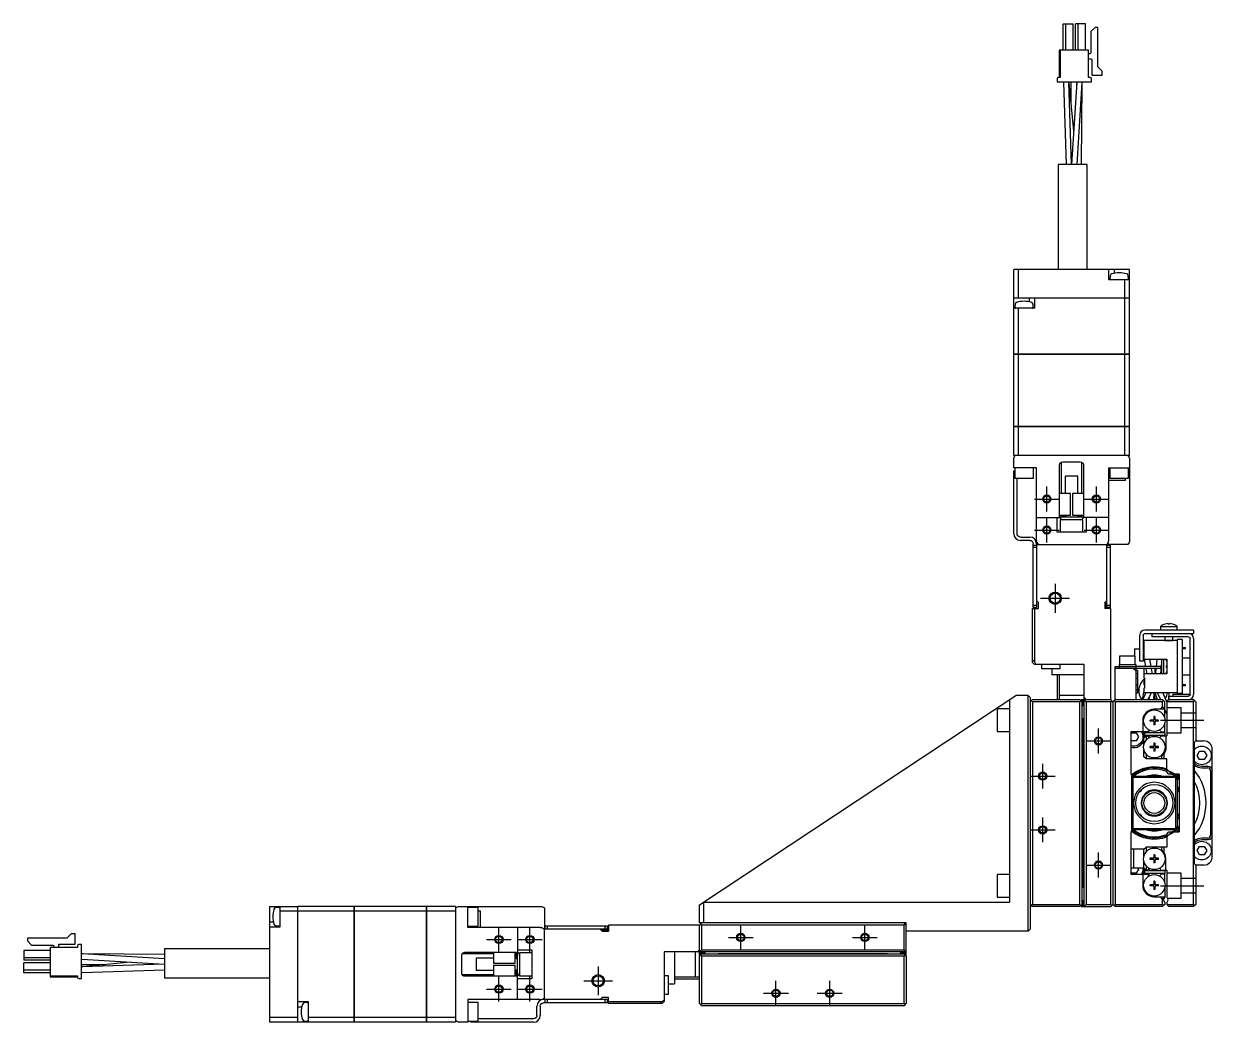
# Model space of a CAD drawing. Extents: x 0 to 1121, y -8 to 892.
# Drawn here: x 577 to 864.4, y 328.4 to 569.8 of the extents above; entities that cross this region are included whole.
import ezdxf

# ---------------------------------------------------------------- set-up
doc = ezdxf.new("R2010")
doc.units = 0
doc.header["$LTSCALE"] = 0.5
doc.linetypes.add('CENTER', pattern=[50.8, 31.75, -6.35, 6.35, -6.35])
doc.linetypes.add('DASHED', pattern=[19.05, 12.7, -6.35])
for name, color, linetype in [('MSM_CENTER', 1, 'CENTER'), ('MSM_CONTINUOUS', 7, 'CONTINUOUS'), ('MSM_DASHED', 4, 'DASHED'), ('MSM_NARROW', 5, 'CONTINUOUS')]:
    doc.layers.add(name, color=color, linetype=linetype)

msp = doc.modelspace()

# ---------------------------------------------------------------- linework, layer by layer
at = {"layer": 'MSM_CENTER'}
for p, q in [((824.43, 451.95), (824.43, 457.95)), ((836.43, 451.95), (836.43, 457.95)), ((821.43, 454.95), (827.43, 454.95)), ((833.43, 454.95), (839.43, 454.95)), ((824.43, 444.45), (824.43, 450.45)), ((836.43, 444.45), (836.43, 450.45)), ((821.43, 447.45), (827.43, 447.45)), ((833.43, 447.45), (839.43, 447.45)), ((826.43, 434.45), (826.43, 427.45)), ((822.93, 430.95), (829.93, 430.95)), ((851.93, 401.45), (862.43, 401.45)), ((836.93, 393.45), (836.93, 399.45)), ((833.93, 396.45), (839.93, 396.45)), ((823.43, 384.95), (823.43, 390.95)), ((820.43, 387.95), (826.43, 387.95)), ((823.43, 371.95), (823.43, 377.95)), ((820.43, 374.95), (826.43, 374.95)), ((836.93, 363.45), (836.93, 369.45)), ((833.93, 366.45), (839.93, 366.45)), ((851.93, 361.45), (862.43, 361.45)), ((691.93, 345.45), (691.93, 351.45)), ((699.43, 345.45), (699.43, 351.45)), ((750.43, 345.95), (750.43, 351.95)), ((780.43, 345.95), (780.43, 351.95)), ((688.93, 348.45), (694.93, 348.45)), ((696.43, 348.45), (702.43, 348.45)), ((747.43, 348.95), (753.43, 348.95)), ((777.43, 348.95), (783.43, 348.95)), ((691.93, 333.45), (691.93, 339.45)), ((699.43, 333.45), (699.43, 339.45)), ((715.93, 341.95), (715.93, 334.95)), ((688.93, 336.45), (694.93, 336.45)), ((696.43, 336.45), (702.43, 336.45)), ((712.43, 338.45), (719.43, 338.45)), ((758.93, 332.45), (758.93, 338.45)), ((771.93, 332.45), (771.93, 338.45)), ((755.93, 335.45), (761.93, 335.45)), ((768.93, 335.45), (774.93, 335.45))]:
    msp.add_line(p, q, dxfattribs=at)
at = {"layer": 'MSM_CONTINUOUS'}
for p, q in [((828.4, 563.5), (828.4, 569.85)), ((828.4, 569.85), (830.8, 569.85)), ((829, 563.5), (829, 569.85)), ((830.8, 563.5), (830.8, 569.85)), ((831.4, 563.5), (831.4, 569.85)), ((833.8, 569.85), (831.4, 569.85)), ((832, 563.5), (832, 569.85)), ((833.8, 563.5), (833.8, 569.85)), ((836.09, 568.96), (835.09, 567.96)), ((835.09, 567.96), (835.09, 562.83)), ((836.79, 568.96), (836.09, 568.96)), ((836.79, 559.42), (836.79, 568.96)), ((834.53, 563.5), (827.42, 563.5)), ((827.42, 563.5), (827.42, 556.87)), ((827.67, 563.5), (827.67, 556.87)), ((834.53, 556.87), (834.53, 563.5)), ((834.81, 562.55), (834.53, 562.55)), ((834.53, 561.4), (835.13, 561.4)), ((835.28, 561.25), (835.28, 557.4)), ((837.81, 558.4), (836.79, 559.42)), ((837.81, 557.4), (837.81, 558.4)), ((826.96, 556.57), (826.96, 555.85)), ((826.96, 555.85), (835.24, 555.85)), ((827.67, 556.87), (827.26, 556.87)), ((828.48, 555.85), (828.49, 555.73)), ((828.49, 555.73), (829.13, 535.85)), ((829.79, 555.77), (829.78, 555.85)), ((829.81, 555.57), (829.79, 555.85)), ((830.43, 535.85), (829.79, 555.77)), ((830.94, 544), (829.81, 555.57)), ((830.29, 555.18), (830.28, 555.85)), ((830.32, 550.33), (830.29, 555.18)), ((831.67, 555.72), (830.43, 535.86)), ((831.67, 555.85), (831.63, 555.07)), ((831.68, 555.85), (831.67, 555.72)), ((831.73, 535.85), (832.97, 555.64)), ((832.83, 535.85), (832.98, 555.52)), ((832.97, 555.64), (832.98, 555.85)), ((832.98, 555.52), (832.98, 555.85)), ((834.94, 556.87), (834.53, 556.87)), ((835.24, 555.85), (835.24, 556.57)), ((835.28, 557.4), (837.81, 557.4)), ((834.2, 535.85), (827.2, 535.85)), ((827.2, 535.85), (827.2, 510.45)), ((834.2, 510.45), (834.2, 535.85)), ((816.43, 503.56), (816.43, 510.45)), ((844.43, 510.45), (816.43, 510.45)), ((817.59, 503.56), (817.59, 510.45)), ((839.43, 507.95), (839.43, 510.45)), ((839.77, 508.92), (839.7, 508.16)), ((840.68, 510.45), (840.68, 509.51)), ((844.16, 508.16), (844.1, 508.92)), ((844.43, 503.56), (844.43, 510.45)), ((844.43, 507.95), (839.43, 507.95)), ((843.28, 503.56), (843.28, 507.95)), ((816.43, 503.56), (844.43, 503.56)), ((816.43, 489.95), (816.43, 503.55)), ((816.43, 503.55), (844.43, 503.55)), ((816.44, 503.55), (816.44, 503.56)), ((817.6, 503.55), (817.6, 503.56)), ((820.18, 503.55), (820.18, 502.62)), ((821.43, 503.55), (821.43, 501.05)), ((843.27, 503.55), (843.27, 503.56)), ((843.28, 489.95), (843.28, 503.55)), ((844.42, 503.55), (844.42, 503.56)), ((844.43, 489.95), (844.43, 503.55)), ((821.43, 501.05), (816.43, 501.05)), ((816.77, 502.03), (816.7, 501.27)), ((817.59, 489.95), (817.59, 501.05)), ((821.16, 501.27), (821.1, 502.03)), ((816.43, 489.95), (844.43, 489.95)), ((816.43, 472.45), (816.43, 489.94)), ((844.43, 489.94), (816.43, 489.94)), ((816.44, 489.95), (816.44, 489.94)), ((817.59, 472.45), (817.59, 489.94)), ((817.6, 489.95), (817.6, 489.94)), ((843.27, 489.95), (843.27, 489.94)), ((843.28, 472.45), (843.28, 489.94)), ((844.42, 489.95), (844.42, 489.94)), ((844.43, 472.45), (844.43, 489.94)), ((816.43, 472.45), (844.43, 472.45)), ((816.43, 465.45), (816.43, 472.44)), ((844.43, 472.44), (816.43, 472.44)), ((816.44, 472.45), (816.44, 472.44)), ((817.59, 465.45), (817.59, 472.44)), ((817.6, 472.45), (817.6, 472.44)), ((843.27, 472.45), (843.27, 472.44)), ((843.28, 465.45), (843.28, 472.44)), ((844.42, 472.45), (844.42, 472.44)), ((844.43, 465.45), (844.43, 472.44)), ((844.43, 465.45), (816.43, 465.45)), ((816.43, 462.45), (816.43, 464.45)), ((827.53, 450.75), (827.53, 463.15)), ((827.93, 463.84), (827.93, 456.25)), ((828.33, 463.95), (832.53, 463.95)), ((832.93, 456.25), (832.93, 463.84)), ((833.33, 463.15), (833.33, 450.75)), ((844.43, 464.45), (844.43, 444.95)), ((821.93, 462.45), (816.43, 462.45)), ((816.43, 461.75), (816.68, 461.75)), ((816.43, 446.55), (816.43, 461.75)), ((816.68, 461.25), (816.43, 461.25)), ((816.68, 462.45), (816.68, 459.95)), ((816.68, 459.95), (821.18, 459.95)), ((817.23, 446.55), (817.23, 459.95)), ((821.18, 459.95), (821.18, 462.45)), ((821.93, 444.95), (821.93, 462.45)), ((831.93, 460.45), (828.93, 460.45)), ((828.93, 456.25), (828.93, 460.45)), ((831.93, 456.25), (831.93, 460.45)), ((839.33, 462.45), (839.33, 444.95)), ((839.33, 462.45), (844.43, 462.45)), ((839.68, 462.45), (839.68, 459.95)), ((839.68, 459.95), (844.18, 459.95)), ((843.38, 459.95), (843.38, 459.45)), ((844.18, 459.95), (844.18, 462.45)), ((843.38, 459.45), (839.33, 459.45)), ((830.18, 456.25), (827.53, 456.25)), ((830.18, 451.05), (830.18, 456.25)), ((830.68, 456.25), (830.68, 451.05)), ((833.33, 456.25), (830.68, 456.25)), ((821.93, 450.45), (827.56, 450.45)), ((826.93, 446.95), (826.93, 450.45)), ((827.53, 451.05), (830.18, 451.05)), ((833.31, 450.55), (827.56, 450.55)), ((827.56, 450.45), (827.56, 450.54)), ((827.59, 450.45), (827.56, 450.54)), ((833.18, 449.95), (827.68, 449.95)), ((827.68, 449.95), (827.68, 446.95)), ((827.93, 451.05), (827.93, 450.75)), ((827.93, 450.75), (828.93, 450.75)), ((827.93, 450.75), (828.13, 450.55)), ((828.93, 450.75), (828.93, 451.05)), ((829.3, 450.55), (828.93, 450.75)), ((830.68, 451.05), (833.33, 451.05)), ((831.93, 450.75), (831.57, 450.55)), ((831.93, 450.75), (831.93, 451.05)), ((831.93, 450.75), (832.93, 450.75)), ((832.73, 450.55), (832.93, 450.75)), ((832.93, 450.75), (832.93, 451.05)), ((833.18, 446.95), (833.18, 449.95)), ((833.3, 450.54), (833.28, 450.47)), ((833.3, 450.45), (833.3, 450.54)), ((839.33, 450.45), (833.3, 450.45)), ((833.93, 450.45), (833.93, 446.95)), ((818.03, 445.75), (820.33, 445.75)), ((833.93, 446.95), (826.93, 446.95)), ((820.33, 444.95), (818.03, 444.95)), ((821.13, 428.75), (821.13, 444.15)), ((821.13, 443.75), (821.93, 443.75)), ((821.93, 443.25), (821.13, 443.25)), ((821.93, 444.15), (821.93, 428.75)), ((821.93, 443.95), (838.93, 443.95)), ((838.93, 428.75), (838.93, 443.95)), ((838.93, 443.75), (839.73, 443.75)), ((839.73, 443.25), (838.93, 443.25)), ((844.05, 443.95), (838.95, 443.95)), ((839.73, 443.75), (839.73, 428.75)), ((820.93, 415.45), (820.93, 428.45)), ((820.93, 428.45), (822.43, 428.45)), ((821.13, 429.25), (821.93, 429.25)), ((821.93, 428.75), (821.13, 428.75)), ((821.43, 428.45), (821.43, 415.56)), ((821.93, 430.45), (822.43, 429.95)), ((822.43, 428.45), (822.43, 429.95)), ((838.43, 429.95), (838.93, 430.45)), ((838.43, 429.95), (838.43, 428.45)), ((839.93, 428.45), (838.43, 428.45)), ((838.68, 428.45), (838.68, 430.2)), ((838.93, 429.25), (839.73, 429.25)), ((839.73, 428.75), (838.93, 428.75)), ((839.93, 406.45), (839.93, 428.45)), ((859.93, 423.25), (848.13, 423.25)), ((851.93, 424.15), (855.93, 424.15)), ((851.93, 424.15), (851.93, 423.25)), ((853.05, 424.72), (853.04, 424.72)), ((853.75, 424.72), (853.75, 424.84)), ((854.11, 424.72), (853.75, 424.72)), ((854.11, 424.84), (854.11, 424.72)), ((854.82, 424.72), (854.82, 424.72)), ((855.93, 423.25), (855.93, 424.15)), ((859.93, 423.25), (859.93, 422.45)), ((846.93, 415.75), (846.93, 422.05)), ((847.73, 421.95), (847.73, 415.75)), ((847.93, 420.7), (847.93, 416.2)), ((855.93, 420.7), (847.93, 420.7)), ((848.23, 422.45), (859.93, 422.45)), ((849.93, 421.65), (849.93, 422.45)), ((858.73, 421.65), (849.93, 421.65)), ((852.93, 421.65), (852.93, 420.75)), ((852.93, 420.75), (854.93, 420.75)), ((852.93, 420.75), (852.98, 420.7)), ((854.88, 420.7), (854.93, 420.75)), ((854.93, 420.75), (854.93, 421.65)), ((855.93, 420.95), (855.93, 407.95)), ((857.13, 420.95), (855.93, 420.95)), ((857.13, 420.95), (857.13, 407.95)), ((859.13, 407.65), (859.13, 421.25)), ((859.93, 421.25), (859.93, 407.65)), ((845.83, 416.95), (842.03, 416.95)), ((842.03, 416.95), (842.03, 414.95)), ((845.62, 418.7), (845.62, 416.95)), ((845.62, 418.7), (846.93, 418.7)), ((845.83, 414.95), (845.83, 416.95)), ((847.73, 418.7), (847.93, 418.7)), ((857.13, 419.07), (857.93, 419.07)), ((857.13, 418.82), (857.93, 418.82)), ((857.93, 418.82), (857.93, 419.07)), ((820.93, 416.06), (821.43, 415.56)), ((821.43, 414.95), (820.93, 415.45)), ((821.43, 415.56), (821.74, 414.95)), ((833.43, 414.95), (821.43, 414.95)), ((823.18, 414.95), (823.18, 413.95)), ((823.18, 413.95), (827.68, 413.95)), ((825.68, 413.95), (825.68, 412.45)), ((827.68, 413.95), (827.68, 414.95)), ((833.43, 356.45), (833.43, 414.95)), ((840.93, 406.45), (840.93, 414.45)), ((840.93, 414.45), (841.93, 414.45)), ((851.93, 413.95), (840.93, 413.95)), ((841.93, 414.95), (841.93, 413.95)), ((841.93, 414.95), (845.93, 414.95)), ((841.93, 414.45), (845.93, 414.45)), ((845.43, 413.95), (845.93, 413.45)), ((845.93, 414.95), (845.93, 406.45)), ((851.93, 414.45), (845.93, 414.45)), ((847.73, 415.75), (846.93, 415.75)), ((847.89, 413.95), (847.93, 412.6)), ((847.93, 416.2), (853.43, 416.2)), ((848.01, 416.2), (848.32, 414.45)), ((848.41, 413.95), (848.63, 412.7)), ((849.64, 414.45), (849.33, 416.2)), ((849.95, 412.7), (849.73, 413.95)), ((850.57, 413.95), (850.54, 412.7)), ((850.8, 413.95), (850.68, 412.7)), ((851, 416.2), (850.84, 414.45)), ((851.93, 414.45), (851.93, 413.95)), ((851.99, 412.7), (852.23, 415.34)), ((852.23, 412.7), (852.23, 416.2)), ((852.73, 412.7), (852.73, 416.2)), ((853.43, 416.2), (853.43, 412.7)), ((859.13, 416.45), (857.13, 416.45)), ((833.43, 412.45), (825.68, 412.45)), ((826.93, 412.45), (826.93, 406.45)), ((827.43, 412.45), (827.43, 406.45)), ((846.33, 413.5), (845.93, 413.5)), ((846.08, 412.7), (845.93, 412.7)), ((846.33, 411.59), (845.93, 411.59)), ((846.33, 413.5), (846.33, 408.04)), ((847.93, 412.7), (847.93, 411.7)), ((853.43, 412.7), (847.93, 412.7)), ((847.93, 411.7), (848.03, 411.7)), ((847.96, 411.7), (847.97, 411.32)), ((848.03, 411.7), (848.03, 409.2)), ((857.13, 412.45), (859.13, 412.45)), ((846.33, 409.94), (845.93, 409.94)), ((846.08, 408.84), (845.93, 408.84)), ((847.93, 408.61), (847.46, 406.45)), ((848.41, 408.2), (847.66, 406.45)), ((848.03, 410.9), (847.93, 410.9)), ((847.93, 410.9), (847.93, 410)), ((848.03, 410.52), (847.93, 410.52)), ((848.03, 410.37), (847.93, 410.37)), ((848.03, 410), (847.93, 410)), ((847.93, 409.2), (847.93, 408.2)), ((847.93, 409.2), (848.03, 409.2)), ((847.93, 408.2), (855.93, 408.2)), ((848.97, 406.45), (849.71, 408.2)), ((850.34, 406.45), (850.37, 408.2)), ((850.58, 408.2), (851.14, 406.45)), ((851.15, 408.2), (851.9, 406.45)), ((853.43, 405.9), (852.46, 408.2)), ((853.9, 408.2), (853.9, 406.42)), ((857.13, 410.07), (857.93, 410.07)), ((857.13, 409.82), (857.93, 409.82)), ((857.93, 409.82), (857.93, 410.07)), ((740.43, 356.81), (816.93, 407.45)), ((815.43, 406.45), (815.43, 357.45)), ((819.93, 407.45), (816.93, 407.45)), ((819.93, 350.45), (819.93, 407.45)), ((820.43, 406.95), (819.93, 407.45)), ((820.43, 406.95), (820.43, 350.95)), ((820.93, 406.45), (820.43, 405.95)), ((820.68, 406.2), (820.93, 405.95)), ((820.93, 406.45), (832.43, 406.45)), ((820.93, 405.95), (820.93, 356.95)), ((832.43, 405.95), (820.93, 405.95)), ((833.43, 407.45), (827.43, 407.45)), ((832.93, 405.95), (832.43, 406.45)), ((832.43, 405.95), (832.68, 406.2)), ((832.43, 356.95), (832.43, 405.95)), ((832.53, 406.35), (832.73, 406.35)), ((832.63, 406.35), (832.73, 406.45)), ((832.73, 406.45), (839.93, 406.45)), ((832.93, 405.95), (832.93, 356.95)), ((833.03, 405.35), (833.03, 406.05)), ((833.23, 406.45), (833.23, 405.05)), ((833.93, 406.45), (833.43, 406.95)), ((833.93, 405.95), (833.43, 406.45)), ((833.93, 405.95), (833.93, 356.95)), ((839.93, 405.95), (833.93, 405.95)), ((840.43, 405.95), (839.93, 406.45)), ((840.18, 406.2), (839.93, 405.95)), ((839.93, 356.95), (839.93, 405.95)), ((840.43, 405.95), (840.93, 406.45)), ((840.43, 405.95), (840.43, 356.95)), ((840.68, 406.2), (840.93, 405.95)), ((840.93, 406.45), (852.43, 406.45)), ((840.93, 405.95), (840.93, 356.95)), ((852.43, 405.95), (840.93, 405.95)), ((846.33, 408.04), (845.93, 408.04)), ((849.15, 406.87), (849.14, 406.45)), ((850.51, 406.45), (850.38, 407.38)), ((850.49, 407.18), (850.63, 406.45)), ((852.93, 405.95), (852.43, 406.45)), ((852.43, 405.95), (852.68, 406.2)), ((852.43, 404.75), (852.43, 405.95)), ((852.93, 402.06), (852.93, 405.95)), ((853.43, 405.95), (853.93, 406.45)), ((853.43, 405.95), (853.43, 397.65)), ((859.93, 405.95), (853.43, 405.95)), ((853.93, 406.45), (853.93, 407.25)), ((853.93, 407.25), (858.73, 407.25)), ((853.93, 406.45), (859.93, 406.45)), ((854.93, 407.75), (858.93, 407.75)), ((854.93, 407.75), (854.93, 407.25)), ((857.13, 407.95), (855.93, 407.95)), ((858.93, 407.3), (858.93, 407.75)), ((859.93, 406.45), (860.18, 406.2)), ((859.93, 405.95), (860.18, 406.2)), ((859.93, 356.95), (859.93, 405.95)), ((860.18, 406.2), (860.43, 405.95)), ((860.43, 405.95), (860.43, 396.45)), ((812.43, 404.2), (812.43, 398.7)), ((815.43, 404.2), (812.43, 404.2)), ((832.93, 405.05), (833.23, 405.05)), ((852.93, 404.15), (850.43, 404.15)), ((852.43, 404.75), (851.83, 404.15)), ((852.86, 404.15), (852.43, 404.75)), ((852.93, 404.01), (853.43, 402.83)), ((833.05, 401.95), (832.93, 401.95)), ((833.05, 401.95), (833.05, 360.95)), ((847.63, 401.35), (847.63, 398.65)), ((850.23, 401.49), (849.43, 401.49)), ((849.43, 401.2), (849.43, 401.49)), ((850.23, 401.2), (849.43, 401.2)), ((849.96, 401.49), (849.96, 401.2)), ((850.58, 402.35), (850.29, 402.35)), ((850.29, 402.35), (850.29, 401.55)), ((850.58, 401.82), (850.29, 401.82)), ((850.29, 401.14), (850.29, 400.35)), ((850.29, 400.88), (850.58, 400.88)), ((850.58, 400.35), (850.29, 400.35)), ((850.58, 402.35), (850.58, 401.55)), ((850.58, 401.14), (850.58, 400.35)), ((851.43, 401.49), (850.64, 401.49)), ((851.43, 401.2), (850.64, 401.2)), ((850.9, 401.49), (850.9, 401.2)), ((851.43, 401.2), (851.43, 401.49)), ((852.93, 398.65), (852.93, 400.63)), ((853.03, 401.45), (853.43, 401.45)), ((812.43, 398.7), (815.43, 398.7)), ((848.89, 398.65), (844.73, 398.65)), ((844.73, 398.65), (844.73, 388.45)), ((844.73, 398.24), (844.85, 398.45)), ((844.85, 396.45), (844.73, 396.66)), ((844.85, 398.45), (846.01, 398.45)), ((846.01, 398.45), (846.59, 397.45)), ((846.59, 397.45), (846.01, 396.45)), ((847.93, 397.15), (848.43, 397.65)), ((847.93, 395.66), (847.93, 397.15)), ((848.05, 398.45), (848.05, 397.85)), ((853.05, 398.45), (848.05, 398.45)), ((848.05, 397.85), (853.05, 397.85)), ((848.43, 397.65), (848.43, 396.61)), ((848.43, 397.65), (848.89, 397.65)), ((848.89, 398.65), (849.06, 398.94)), ((848.89, 397.65), (849.06, 397.35)), ((851.81, 398.94), (851.98, 398.65)), ((851.81, 397.35), (851.98, 397.65)), ((851.98, 398.65), (852.93, 398.65)), ((851.98, 397.65), (853.43, 397.65)), ((853.05, 397.85), (853.05, 398.45)), ((853.23, 397.65), (853.23, 394.95)), ((860.43, 397.15), (860.56, 396.45)), ((846.01, 396.45), (844.85, 396.45)), ((847.93, 392.65), (847.93, 394.23)), ((850.23, 395.09), (849.43, 395.09)), ((849.43, 394.8), (849.43, 395.09)), ((850.23, 394.8), (849.43, 394.8)), ((849.96, 395.09), (849.96, 394.8)), ((850.58, 395.95), (850.29, 395.95)), ((850.29, 395.95), (850.29, 395.15)), ((850.58, 395.42), (850.29, 395.42)), ((850.29, 394.74), (850.29, 393.95)), ((850.29, 394.48), (850.58, 394.48)), ((850.58, 393.95), (850.29, 393.95)), ((850.58, 395.95), (850.58, 395.15)), ((850.58, 394.74), (850.58, 393.95)), ((851.43, 395.09), (850.64, 395.09)), ((851.43, 394.8), (850.64, 394.8)), ((850.9, 395.09), (850.9, 394.8)), ((851.43, 394.8), (851.43, 395.09)), ((860.43, 396.45), (860.08, 396.1)), ((860.08, 396.1), (860.08, 366.8)), ((860.43, 396.45), (862.43, 396.45)), ((860.78, 392.95), (861.35, 393.95)), ((861.35, 393.95), (862.51, 393.95)), ((862.51, 393.95), (863.09, 392.95)), ((864.43, 368.45), (864.43, 394.45)), ((848.43, 392.15), (847.93, 392.65)), ((848.43, 393.29), (848.43, 392.15)), ((853.43, 392.15), (848.43, 392.15)), ((852.23, 392.15), (852.23, 392.8)), ((852.73, 393.35), (852.73, 392.15)), ((853.43, 388.95), (853.43, 392.15)), ((861.35, 391.95), (860.78, 392.95)), ((862.51, 391.95), (861.35, 391.95)), ((863.09, 392.95), (862.51, 391.95)), ((844.73, 388.45), (844.93, 388.45)), ((844.93, 388.45), (844.93, 374.45)), ((853.43, 389.65), (854.64, 388.45)), ((853.93, 388.45), (853.43, 388.95)), ((856.43, 388.45), (853.93, 388.45)), ((856.43, 388.45), (856.43, 374.45)), ((861.93, 390.35), (863.43, 390.35)), ((861.93, 389.97), (863.3, 389.97)), ((864.05, 389.22), (864.05, 373.67)), ((844.93, 387.15), (845.23, 387.45)), ((845.43, 387.65), (845.23, 387.45)), ((845.23, 387.45), (845.23, 375.45)), ((845.43, 387.65), (845.73, 387.95)), ((855.43, 387.65), (845.43, 387.65)), ((845.73, 387.95), (855.13, 387.95)), ((855.13, 387.95), (855.43, 387.65)), ((855.63, 387.45), (855.43, 387.65)), ((855.63, 375.45), (855.63, 387.45)), ((855.63, 387.45), (855.93, 387.15)), ((855.93, 387.15), (855.93, 375.75)), ((846.87, 384.2), (846.87, 384.2)), ((846.87, 384.2), (847.01, 384.2)), ((847.01, 384.2), (847.23, 384.42)), ((847.01, 384.2), (847.01, 384.37)), ((847.23, 384.61), (847.23, 384.42)), ((847.47, 382.51), (847.47, 382.51)), ((849.06, 384.25), (848.99, 384.25)), ((849.06, 384.25), (849.12, 384.31)), ((851.74, 384.31), (851.81, 384.25)), ((851.87, 384.25), (851.81, 384.25)), ((847.01, 378.7), (846.87, 378.7)), ((847.01, 378.53), (847.01, 378.7)), ((847.23, 378.47), (847.01, 378.7)), ((847.23, 378.47), (847.23, 378.28)), ((844.93, 374.45), (844.73, 374.45)), ((844.73, 374.45), (844.73, 364.25)), ((845.23, 375.45), (844.93, 375.75)), ((845.23, 375.45), (845.43, 375.25)), ((845.43, 375.25), (855.43, 375.25)), ((845.73, 374.95), (845.43, 375.25)), ((855.13, 374.95), (845.73, 374.95)), ((854.64, 374.45), (853.43, 373.24)), ((853.43, 373.95), (853.93, 374.45)), ((853.43, 373.95), (853.43, 370.75)), ((853.93, 374.45), (856.43, 374.45)), ((855.43, 375.25), (855.13, 374.95)), ((855.43, 375.25), (855.63, 375.45)), ((855.93, 375.75), (855.63, 375.45)), ((847.93, 370.25), (848.43, 370.75)), ((848.43, 370.75), (848.43, 369.61)), ((853.43, 370.75), (848.43, 370.75)), ((852.23, 370.09), (852.23, 370.75)), ((852.73, 370.75), (852.73, 369.54)), ((860.78, 369.95), (861.35, 370.95)), ((861.35, 370.95), (862.51, 370.95)), ((863.3, 372.93), (861.93, 372.93)), ((863.43, 372.55), (861.93, 372.55)), ((862.51, 370.95), (863.09, 369.95)), ((847.93, 370.25), (844.73, 370.25)), ((845.43, 370.25), (845.43, 365.75)), ((847.93, 368.66), (847.93, 370.25)), ((850.23, 368.09), (849.43, 368.09)), ((849.43, 367.8), (849.43, 368.09)), ((849.96, 368.09), (849.96, 367.8)), ((850.58, 368.95), (850.29, 368.95)), ((850.29, 368.95), (850.29, 368.15)), ((850.58, 368.42), (850.29, 368.42)), ((850.58, 368.95), (850.58, 368.15)), ((851.43, 368.09), (850.64, 368.09)), ((850.9, 368.09), (850.9, 367.8)), ((851.43, 367.8), (851.43, 368.09)), ((853.23, 365.25), (853.23, 367.95)), ((861.35, 368.95), (860.78, 369.95)), ((862.51, 368.95), (861.35, 368.95)), ((863.09, 369.95), (862.51, 368.95)), ((844.73, 365.75), (847.93, 365.75)), ((846.59, 365.45), (846.01, 364.45)), ((846.41, 365.75), (846.59, 365.45)), ((847.93, 365.75), (847.93, 367.23)), ((848.43, 365.25), (847.93, 365.75)), ((848.05, 365.05), (848.05, 364.45)), ((853.05, 365.05), (848.05, 365.05)), ((848.43, 366.29), (848.43, 365.25)), ((848.43, 365.25), (848.89, 365.25)), ((849.06, 365.54), (848.89, 365.25)), ((850.23, 367.8), (849.43, 367.8)), ((850.29, 367.74), (850.29, 366.95)), ((850.29, 367.48), (850.58, 367.48)), ((850.58, 366.95), (850.29, 366.95)), ((850.58, 367.74), (850.58, 366.95)), ((851.43, 367.8), (850.64, 367.8)), ((851.98, 365.25), (851.81, 365.54)), ((851.98, 365.25), (853.43, 365.25)), ((853.05, 364.45), (853.05, 365.05)), ((853.43, 365.25), (853.43, 358.71)), ((860.08, 366.8), (860.43, 366.45)), ((860.43, 366.45), (860.43, 356.95)), ((862.43, 366.45), (860.43, 366.45)), ((812.43, 364.2), (812.43, 358.7)), ((815.43, 364.2), (812.43, 364.2)), ((844.85, 364.45), (844.73, 364.66)), ((844.73, 364.25), (848.89, 364.25)), ((846.01, 364.45), (844.85, 364.45)), ((847.63, 364.25), (847.63, 361.55)), ((848.05, 364.45), (853.05, 364.45)), ((849.06, 363.95), (848.89, 364.25)), ((850.58, 362.55), (850.29, 362.55)), ((850.29, 362.55), (850.29, 361.75)), ((850.58, 362.55), (850.58, 361.75)), ((851.98, 364.25), (851.81, 363.95)), ((852.93, 364.25), (851.98, 364.25)), ((852.93, 362.26), (852.93, 364.25)), ((833.05, 360.95), (832.93, 360.95)), ((850.23, 361.69), (849.43, 361.69)), ((849.43, 361.4), (849.43, 361.69)), ((850.23, 361.4), (849.43, 361.4)), ((849.96, 361.69), (849.96, 361.4)), ((850.58, 362.02), (850.29, 362.02)), ((850.29, 361.34), (850.29, 360.55)), ((850.29, 361.08), (850.58, 361.08)), ((850.58, 360.55), (850.29, 360.55)), ((850.58, 361.34), (850.58, 360.55)), ((851.43, 361.69), (850.64, 361.69)), ((851.43, 361.4), (850.64, 361.4)), ((850.9, 361.69), (850.9, 361.4)), ((851.43, 361.4), (851.43, 361.69)), ((852.93, 360.83), (852.93, 358.71)), ((853.03, 361.45), (853.43, 361.45)), ((636.43, 356.45), (636.43, 328.45)), ((636.43, 356.45), (643.32, 356.45)), ((638.93, 356.45), (638.93, 351.45)), ((643.32, 328.45), (643.32, 356.45)), ((643.33, 356.44), (643.32, 356.44)), ((656.93, 356.45), (643.33, 356.45)), ((643.33, 328.45), (643.33, 356.45)), ((656.93, 328.45), (656.93, 356.45)), ((656.93, 356.44), (656.94, 356.44)), ((674.43, 356.45), (656.94, 356.45)), ((656.94, 356.45), (656.94, 328.45)), ((674.43, 328.45), (674.43, 356.45)), ((674.43, 356.44), (674.44, 356.44)), ((681.43, 356.45), (674.44, 356.45)), ((674.44, 356.45), (674.44, 328.45)), ((681.43, 356.45), (681.43, 328.45)), ((682.43, 356.45), (701.93, 356.45)), ((684.43, 351.35), (684.43, 356.45)), ((740.43, 352.45), (740.43, 356.81)), ((741.39, 357.45), (815.43, 357.45)), ((741.43, 357.45), (741.43, 352.45)), ((812.43, 358.7), (815.43, 358.7)), ((820.43, 356.95), (820.93, 356.45)), ((820.93, 356.95), (820.68, 356.7)), ((820.93, 356.95), (832.43, 356.95)), ((832.43, 356.45), (820.93, 356.45)), ((832.68, 356.7), (832.43, 356.95)), ((832.43, 356.45), (832.93, 356.95)), ((832.73, 356.55), (832.53, 356.55)), ((832.73, 356.45), (832.63, 356.55)), ((832.73, 356.45), (839.93, 356.45)), ((832.93, 357.85), (833.23, 357.85)), ((833.03, 356.85), (833.03, 357.55)), ((833.23, 356.45), (833.23, 357.85)), ((833.43, 356.45), (833.93, 356.95)), ((833.93, 356.95), (839.93, 356.95)), ((839.93, 356.95), (840.18, 356.7)), ((839.93, 356.45), (840.43, 356.95)), ((840.93, 356.45), (840.43, 356.95)), ((840.93, 356.95), (840.68, 356.7)), ((840.93, 356.95), (852.43, 356.95)), ((852.43, 356.45), (840.93, 356.45)), ((850.43, 358.75), (852.93, 358.75)), ((851.83, 358.75), (852.43, 358.15)), ((852.43, 358.15), (852.86, 358.75)), ((852.43, 356.95), (852.43, 358.15)), ((852.68, 356.7), (852.43, 356.95)), ((852.43, 356.45), (852.68, 356.7)), ((852.93, 356.95), (852.68, 356.7)), ((852.93, 357.39), (852.93, 356.95)), ((853.43, 357.39), (853.43, 356.95)), ((853.43, 356.95), (859.93, 356.95)), ((853.93, 356.45), (853.43, 356.95)), ((859.93, 356.45), (853.93, 356.45)), ((860.18, 356.7), (859.93, 356.95)), ((860.43, 356.95), (859.93, 356.45)), ((638.72, 356.18), (637.96, 356.11)), ((643.32, 355.29), (638.93, 355.29)), ((643.33, 355.29), (643.32, 355.29)), ((656.93, 355.29), (643.33, 355.29)), ((656.93, 355.29), (656.94, 355.29)), ((674.43, 355.29), (656.94, 355.29)), ((674.43, 355.29), (674.44, 355.29)), ((681.43, 355.29), (674.44, 355.29)), ((686.93, 356.2), (684.43, 356.2)), ((686.93, 351.7), (686.93, 356.2)), ((686.93, 355.39), (687.43, 355.39)), ((687.43, 355.39), (687.43, 351.35)), ((702.93, 356.07), (702.93, 350.97)), ((636.43, 352.7), (637.37, 352.7)), ((638.93, 351.45), (636.43, 351.45)), ((637.96, 351.78), (638.72, 351.72)), ((684.43, 351.7), (686.93, 351.7)), ((701.93, 351.35), (684.43, 351.35)), ((696.43, 351.35), (696.43, 345.32)), ((702.93, 333.95), (702.93, 350.95)), ((718.13, 350.95), (702.93, 350.95)), ((703.13, 350.95), (703.13, 351.75)), ((703.13, 351.75), (718.13, 351.75)), ((703.63, 351.75), (703.63, 350.95)), ((716.93, 350.45), (716.43, 350.95)), ((718.43, 350.7), (716.68, 350.7)), ((717.63, 350.95), (717.63, 351.75)), ((718.13, 351.75), (718.13, 350.95)), ((718.43, 351.95), (718.43, 350.45)), ((740.43, 351.95), (718.43, 351.95)), ((740.93, 352.45), (740.43, 351.95)), ((790.43, 352.45), (740.43, 352.45)), ((740.43, 344.75), (740.43, 351.95)), ((740.68, 352.2), (740.93, 351.95)), ((789.93, 351.95), (740.93, 351.95)), ((740.93, 351.95), (740.93, 345.95)), ((790.43, 351.95), (789.93, 352.45)), ((789.93, 351.95), (790.18, 352.2)), ((789.93, 345.95), (789.93, 351.95)), ((790.43, 344.75), (790.43, 352.45)), ((819.93, 350.45), (820.43, 350.95)), ((577.92, 348.81), (577.92, 348.11)), ((587.46, 348.81), (577.92, 348.81)), ((577.92, 348.11), (578.92, 347.11)), ((588.48, 349.83), (587.46, 348.81)), ((589.48, 349.83), (588.48, 349.83)), ((589.48, 347.3), (589.48, 349.83)), ((716.93, 350.45), (718.43, 350.45)), ((819.93, 350.45), (790.43, 350.45)), ((583.38, 345.82), (577.03, 345.82)), ((577.03, 345.82), (577.03, 343.42)), ((578.92, 347.11), (584.05, 347.11)), ((590.01, 346.55), (583.38, 346.55)), ((583.38, 346.55), (583.38, 339.44)), ((584.33, 346.83), (584.33, 346.55)), ((585.48, 346.55), (585.48, 347.15)), ((585.63, 347.3), (589.48, 347.3)), ((590.01, 346.96), (590.01, 346.55)), ((591.03, 347.26), (590.31, 347.26)), ((591.03, 338.98), (591.03, 347.26)), ((591.36, 345), (591.03, 345)), ((591.24, 344.99), (591.03, 345)), ((611.03, 343.75), (591.24, 344.99)), ((611.03, 344.84), (591.36, 345)), ((611.03, 346.21), (611.03, 339.21)), ((636.43, 346.21), (611.03, 346.21)), ((690.63, 344.95), (683.04, 344.95)), ((683.73, 345.35), (696.13, 345.35)), ((690.63, 345.35), (690.63, 342.7)), ((695.83, 342.7), (695.83, 345.35)), ((696.13, 344.95), (695.83, 344.95)), ((696.13, 343.95), (696.13, 344.95)), ((696.33, 344.75), (696.13, 344.95)), ((696.33, 345.32), (696.33, 339.57)), ((696.34, 345.32), (696.43, 345.29)), ((696.43, 345.32), (696.34, 345.32)), ((696.43, 345.95), (699.93, 345.95)), ((696.93, 345.2), (696.93, 339.7)), ((699.93, 345.2), (696.93, 345.2)), ((699.93, 345.95), (699.93, 338.95)), ((790.43, 345.45), (731.93, 345.45)), ((731.93, 345.45), (731.93, 333.45)), ((734.43, 345.45), (734.43, 337.7)), ((739.43, 345.45), (739.43, 339.45)), ((740.43, 345.95), (739.93, 345.45)), ((740.93, 345.95), (740.43, 345.45)), ((740.43, 345.25), (741.83, 345.25)), ((740.93, 344.95), (740.68, 344.7)), ((741.53, 345.05), (740.83, 345.05)), ((740.93, 345.95), (789.93, 345.95)), ((740.93, 344.95), (789.93, 344.95)), ((741.83, 344.95), (741.83, 345.25)), ((744.93, 345.06), (744.93, 344.95)), ((744.93, 345.06), (785.93, 345.06)), ((785.93, 345.06), (785.93, 344.95)), ((790.43, 345.25), (789.03, 345.25)), ((789.03, 344.95), (789.03, 345.25)), ((790.03, 345.05), (789.33, 345.05)), ((790.43, 345.45), (789.93, 345.95)), ((790.43, 344.45), (789.93, 344.95)), ((583.38, 344.02), (577.03, 344.02)), ((583.38, 343.42), (577.03, 343.42)), ((577.03, 340.42), (577.03, 342.82)), ((583.38, 342.82), (577.03, 342.82)), ((591.03, 343.7), (591.15, 343.69)), ((591.03, 343.69), (591.81, 343.65)), ((591.7, 342.3), (591.03, 342.3)), ((611.03, 342.45), (591.11, 341.8)), ((591.15, 343.69), (611.01, 342.45)), ((602.88, 342.96), (591.31, 341.83)), ((596.55, 342.34), (591.7, 342.3)), ((682.93, 340.35), (682.93, 344.55)), ((686.43, 343.95), (686.43, 340.95)), ((690.63, 343.95), (686.43, 343.95)), ((690.63, 342.7), (695.83, 342.7)), ((690.63, 342.2), (690.63, 339.55)), ((695.83, 342.2), (690.63, 342.2)), ((696.13, 343.95), (695.83, 343.95)), ((695.83, 339.55), (695.83, 342.2)), ((696.13, 343.95), (696.33, 343.58)), ((740.53, 344.65), (740.43, 344.75)), ((740.68, 344.7), (740.43, 344.45)), ((740.43, 332.95), (740.43, 344.45)), ((740.53, 344.55), (740.53, 344.75)), ((740.93, 344.45), (740.68, 344.7)), ((789.93, 344.45), (740.93, 344.45)), ((740.93, 344.45), (740.93, 332.95)), ((790.18, 344.7), (789.93, 344.45)), ((789.93, 332.95), (789.93, 344.45)), ((790.43, 344.75), (790.33, 344.65)), ((790.33, 344.75), (790.33, 344.55)), ((790.43, 344.45), (790.43, 332.95)), ((583.38, 341.02), (577.03, 341.02)), ((583.38, 340.42), (577.03, 340.42)), ((583.38, 339.69), (590.01, 339.69)), ((583.38, 339.44), (590.01, 339.44)), ((590.01, 339.69), (590.01, 339.28)), ((591.31, 341.83), (591.03, 341.81)), ((591.11, 341.8), (591.03, 341.8)), ((591.03, 340.5), (591.15, 340.5)), ((591.15, 340.5), (611.03, 341.15)), ((611.03, 339.21), (636.43, 339.21)), ((683.04, 339.95), (690.63, 339.95)), ((696.13, 339.55), (683.73, 339.55)), ((690.63, 340.95), (686.43, 340.95)), ((696.13, 340.95), (695.83, 340.95)), ((695.83, 339.95), (696.13, 339.95)), ((696.33, 341.31), (696.13, 340.95)), ((696.13, 339.95), (696.13, 340.95)), ((696.13, 339.95), (696.33, 340.15)), ((696.42, 339.6), (696.34, 339.58)), ((696.43, 339.58), (696.34, 339.58)), ((696.43, 333.95), (696.43, 339.58)), ((696.93, 339.7), (699.93, 339.7)), ((732.93, 339.7), (731.93, 339.7)), ((732.93, 335.2), (732.93, 339.7)), ((734.43, 339.45), (740.43, 339.45)), ((590.31, 338.98), (591.03, 338.98)), ((699.93, 338.95), (696.43, 338.95)), ((732.93, 337.7), (734.43, 337.7)), ((734.43, 338.95), (740.43, 338.95)), ((643.33, 333.45), (645.83, 333.45)), ((645.83, 333.45), (645.83, 328.45)), ((701.93, 333.95), (684.43, 333.95)), ((684.43, 333.95), (684.43, 328.45)), ((718.13, 333.95), (702.73, 333.95)), ((703.13, 333.15), (703.13, 333.95)), ((703.63, 333.95), (703.63, 333.15)), ((716.43, 333.95), (716.93, 334.45)), ((718.43, 334.45), (716.93, 334.45)), ((717.63, 333.15), (717.63, 333.95)), ((718.13, 333.95), (718.13, 333.15)), ((718.43, 332.95), (718.43, 334.45)), ((718.43, 333.45), (731.32, 333.45)), ((730.82, 332.95), (731.32, 333.45)), ((731.32, 333.45), (731.93, 333.75)), ((731.93, 333.45), (731.43, 332.95)), ((731.93, 335.2), (732.93, 335.2)), ((643.33, 332.2), (644.26, 332.2)), ((645.61, 333.18), (644.85, 333.11)), ((686.93, 333.2), (684.43, 333.2)), ((686.93, 328.7), (686.93, 333.2)), ((701.13, 330.05), (701.13, 332.35)), ((701.93, 332.35), (701.93, 330.05)), ((718.13, 333.15), (702.73, 333.15)), ((731.43, 332.95), (718.43, 332.95)), ((740.43, 332.95), (740.68, 332.7)), ((740.68, 332.7), (740.93, 332.95)), ((740.68, 332.7), (740.93, 332.45)), ((740.93, 332.95), (789.93, 332.95)), ((789.93, 332.45), (740.93, 332.45)), ((789.93, 332.95), (790.18, 332.7)), ((789.93, 332.45), (790.43, 332.95)), ((643.32, 329.6), (636.43, 329.6)), ((643.32, 328.45), (636.43, 328.45)), ((643.33, 329.61), (643.32, 329.61)), ((643.33, 328.46), (643.32, 328.46)), ((656.93, 328.45), (643.33, 328.45)), ((644.85, 328.78), (645.61, 328.72)), ((656.93, 329.6), (645.83, 329.6)), ((656.93, 329.61), (656.94, 329.61)), ((656.93, 328.46), (656.94, 328.46)), ((674.43, 329.6), (656.94, 329.6)), ((674.43, 328.45), (656.94, 328.45)), ((674.43, 329.61), (674.44, 329.61)), ((674.43, 328.46), (674.44, 328.46)), ((681.43, 329.6), (674.44, 329.6)), ((681.43, 328.45), (674.44, 328.45)), ((684.43, 328.45), (682.43, 328.45)), ((684.43, 328.7), (686.93, 328.7)), ((685.13, 328.45), (685.13, 328.7)), ((700.33, 328.45), (685.13, 328.45)), ((685.63, 328.7), (685.63, 328.45)), ((700.33, 329.25), (686.93, 329.25))]:
    msp.add_line(p, q, dxfattribs=at)
for centre, radius in [((824.43, 454.95), 0.783), ((836.43, 454.95), 0.783), ((824.43, 447.45), 0.783), ((836.43, 447.45), 0.783), ((826.43, 430.95), 1.23), ((850.43, 401.35), 2.6), ((836.93, 396.45), 0.783), ((850.43, 394.95), 2.6), ((823.43, 387.95), 0.783), ((850.43, 381.45), 4.5), ((850.43, 381.45), 3), ((823.43, 374.95), 0.783), ((850.43, 367.95), 2.6), ((836.93, 366.45), 0.783), ((850.43, 361.55), 2.6), ((691.93, 348.45), 0.783), ((699.43, 348.45), 0.783), ((750.43, 348.95), 0.783), ((780.43, 348.95), 0.783), ((715.93, 338.45), 1.23), ((691.93, 336.45), 0.783), ((699.43, 336.45), 0.783), ((758.93, 335.45), 0.783), ((771.93, 335.45), 0.783)]:
    msp.add_circle(centre, radius, dxfattribs=at)
at = {"layer": 'MSM_CONTINUOUS', "extrusion": (0, 0, -1)}
for radius in [5, 3.15]:
    msp.add_circle((-850.43, 381.45), radius, dxfattribs=at)
for centre, radius, start, end in [((-834.81, 562.83), 0.28, 180, 270), ((-835.13, 561.25), 0.15, 90, 180), ((-817.93, 464.45), 1.5, 0, 41.8103), ((-828.33, 463.15), 0.8, 0, 90), ((-832.53, 463.15), 0.8, 90, 180), ((-842.93, 464.45), 1.5, 138.1897, 180), ((-828.33, 450.75), 0.8, 344.8734, 0), ((-832.53, 450.75), 0.8, 180, 195.1266), ((-818.03, 446.55), 0.8, 270, 0), ((-820.33, 444.15), 0.8, 90, 180), ((-837.83, 444.95), 1.5, 180, 221.8103), ((-842.93, 444.95), 1.5, 180, 221.8103), ((-848.23, 421.95), 0.5, 0, 90), ((-858.73, 421.25), 0.4, 90, 180), ((-846.08, 412.95), 0.25, 180, 270), ((-846.08, 408.59), 0.25, 90, 180), ((-849.78, 407.3), 0.6, 163.9147, 171.7575), ((-851.08, 407.3), 0.6, 349.1542, 52.4513), ((-858.73, 407.65), 0.4, 180, 270), ((-850.23, 401.55), 0.06, 180, 270), ((-850.23, 401.14), 0.06, 90, 180), ((-850.64, 401.55), 0.06, 270, 0), ((-850.64, 401.14), 0.06, 0, 90), ((-845.43, 397.45), 2.25, 147.769, 288.1262), ((-850.43, 398.15), 1.59, 30, 36.1972), ((-850.43, 398.15), 1.59, 143.8028, 150), ((-850.23, 395.15), 0.06, 180, 270), ((-850.23, 394.74), 0.06, 90, 180), ((-850.64, 395.15), 0.06, 270, 0), ((-850.64, 394.74), 0.06, 0, 90), ((-850.43, 394.95), 2.8, 180, 214.7719), ((-861.93, 392.95), 2.25, 34.6921, 325.3079), ((-850.43, 381.45), 8.8, 51.3178, 109.9323), ((-850.43, 381.45), 6.8, 72.9174, 107.0826), ((-850.43, 381.45), 8.8, 127.3018, 132.9859), ((-850.43, 381.45), 9, 128.9424, 131.8103), ((-863.43, 389.35), 1, 90, 180), ((-850.43, 381.45), 6.8, 143.9811, 151.9275), ((-850.43, 381.45), 6.8, 208.0725, 216.0189), ((-850.43, 381.45), 8.5, 225.0991, 310.3202), ((-850.43, 381.45), 8.8, 250.0677, 308.6822), ((-850.43, 381.45), 6.8, 252.9174, 287.0826), ((-850.43, 381.45), 8.8, 227.0141, 232.6982), ((-850.43, 381.45), 9, 228.1897, 231.0576), ((-861.93, 369.95), 2.25, 34.6921, 325.3079), ((-863.43, 373.55), 1, 180, 270), ((-850.23, 368.15), 0.06, 180, 270), ((-850.64, 368.15), 0.06, 270, 0), ((-845.43, 365.45), 2.25, 172.3377, 212.231), ((-850.23, 367.74), 0.06, 90, 180), ((-850.64, 367.74), 0.06, 0, 90), ((-850.43, 364.75), 1.59, 323.8028, 330), ((-850.43, 364.75), 1.59, 210, 216.1972), ((-850.23, 361.75), 0.06, 180, 270), ((-850.23, 361.34), 0.06, 90, 180), ((-850.64, 361.75), 0.06, 270, 0), ((-850.64, 361.34), 0.06, 0, 90), ((-682.43, 354.95), 1.5, 48.1897, 90), ((-701.93, 354.95), 1.5, 90, 131.8103), ((-852.68, 358.05), 1, 138.5904, 221.4096), ((-701.93, 349.85), 1.5, 90, 131.8103), ((-584.05, 346.83), 0.28, 90, 180), ((-585.63, 347.15), 0.15, 0, 90), ((-683.73, 344.55), 0.8, 0, 90), ((-696.13, 344.55), 0.8, 90, 105.1266), ((-683.73, 340.35), 0.8, 270, 0), ((-696.13, 340.35), 0.8, 254.8734, 270), ((-702.73, 332.35), 0.8, 0, 90), ((-682.43, 329.95), 1.5, 270, 311.8103), ((-700.33, 330.05), 0.8, 180, 270)]:
    msp.add_arc(centre, radius, start, end, dxfattribs=at)
at = {"layer": 'MSM_CONTINUOUS'}
for centre, radius, start, end in [((827.26, 556.57), 0.3, 90, 180), ((834.94, 556.57), 0.3, 360, 90), ((840.27, 508.88), 0.5, 107.6292, 175), ((841.93, 503.64), 6, 72.3708, 107.6292), ((843.6, 508.88), 0.5, 5, 72.3708), ((839.9, 508.14), 0.2, 175, 251.8051), ((843.96, 508.14), 0.2, 288.1949, 5), ((816.9, 501.25), 0.2, 175, 270), ((817.27, 501.99), 0.5, 107.6292, 175), ((818.93, 496.75), 6, 72.3708, 107.6292), ((820.6, 501.99), 0.5, 5, 72.3708), ((820.96, 501.25), 0.2, 270, 5), ((828.33, 450.75), 0.801, 202.2338, 269.9324), ((832.53, 450.75), 0.802, 270.0968, 339.256), ((818.03, 446.55), 1.6, 180, 270), ((820.33, 444.15), 1.6, 0, 90), ((823.43, 444.95), 1.5, 180, 221.8103), ((848.13, 422.05), 1.2, 90, 180), ((853.93, 421.65), 3.2, 106.1225, 128.6822), ((853.93, 421.65), 3.19, 93.2297, 106.1067), ((853.93, 421.65), 3.19, 73.8933, 86.7703), ((853.93, 421.65), 3.2, 51.3178, 73.8775), ((858.73, 421.25), 1.2, 0, 90), ((853.53, 415.95), 0.25, 113.5782, 246.4218), ((853.53, 414.45), 0.25, 113.5782, 246.4218), ((850.16, 408.6), 3.5, 127.542, 217.9), ((853.53, 412.95), 0.25, 113.5782, 246.4218), ((850.16, 408.6), 3.5, 326.9255, 353.4376), ((832.73, 406.05), 0.3, 0, 90), ((832.73, 405.35), 0.3, 311.8103, 0), ((858.73, 407.65), 1.2, 270, 0), ((850.43, 401.35), 2.8, 90, 180), ((845.43, 397.45), 2.6, 254.3815, 344.0576), ((845.43, 397.45), 2.6, 355.4034, 27.4864), ((850.55, 398.15), 1.59, 145.7956, 169.1069), ((850.55, 398.15), 1.59, 190.8931, 214.2044), ((850.43, 398.15), 1.59, 210, 216.1972), ((850.43, 398.15), 1.59, 323.8028, 330), ((850.55, 398.15), 1.59, 10.8931, 18.3584), ((850.55, 398.15), 1.59, 341.6416, 349.1069), ((862.43, 394.45), 2, 0, 90), ((850.43, 394.95), 2.8, 310.0052, 325.2281), ((861.93, 392.95), 2.6, 224.6397, 270), ((850.43, 381.45), 8.5, 45.0991, 130.3202), ((850.43, 381.45), 8.2, 68.5399, 132.1236), ((850.43, 381.45), 8.2, 42.9703, 58.6119), ((861.93, 392.95), 2.98, 231.6549, 270), ((850.43, 381.45), 12.5, 320.5338, 39.4662), ((863.32, 389.24), 0.726, 358.5461, 89.039), ((850.43, 381.45), 11, 331.3151, 28.6849), ((850.43, 381.45), 6.5, 22.6199, 32.2042), ((850.43, 381.45), 6.5, 327.7958, 337.3801), ((850.43, 381.45), 8.2, 227.8764, 291.4601), ((850.43, 381.45), 8.2, 301.3881, 317.0297), ((863.32, 373.66), 0.727, 269.7235, 1.4583), ((861.93, 369.95), 2.98, 90, 128.3451), ((861.93, 369.95), 2.6, 90, 135.3603), ((850.43, 367.95), 2.8, 0, 49.9948), ((862.43, 368.45), 2, 270, 0), ((845.43, 365.45), 2.6, 332.5136, 4.5965), ((850.55, 364.75), 1.59, 145.7956, 169.1069), ((850.43, 364.75), 1.59, 143.8028, 150), ((850.43, 364.75), 1.59, 30, 36.1972), ((850.55, 364.75), 1.59, 10.8931, 18.3584), ((850.55, 364.75), 1.59, 190.8931, 214.2044), ((850.55, 364.75), 1.59, 341.6416, 349.1069), ((850.43, 361.55), 2.8, 180, 270), ((832.73, 356.85), 0.3, 270, 0), ((832.73, 357.55), 0.3, 0, 48.1897), ((853.68, 358.05), 1, 138.5904, 221.4096), ((643.24, 353.95), 6, 162.3708, 197.6292), ((638, 355.61), 0.5, 95, 162.3708), ((638.74, 355.98), 0.2, 18.1949, 95), ((638, 352.28), 0.5, 197.6292, 265), ((638.74, 351.92), 0.2, 265, 341.8051), ((590.31, 346.96), 0.3, 90, 180), ((696.13, 344.55), 0.8, 359.9993, 68.456), ((740.83, 344.75), 0.3, 90, 180), ((741.53, 344.75), 0.3, 41.8103, 90), ((789.33, 344.75), 0.3, 90, 138.1897), ((790.03, 344.75), 0.3, 0, 90), ((590.31, 339.28), 0.3, 180, 270), ((696.13, 340.35), 0.8, 291.0185, 360), ((702.73, 332.35), 1.6, 90, 180), ((701.93, 335.45), 1.5, 270, 311.8103), ((650.13, 330.95), 6, 162.3708, 197.6292), ((644.89, 332.61), 0.5, 95, 162.3708), ((645.63, 332.98), 0.2, 0, 95), ((644.89, 329.28), 0.5, 197.6292, 265), ((645.63, 328.92), 0.2, 265, 360), ((700.33, 330.05), 1.6, 270, 0)]:
    msp.add_arc(centre, radius, start, end, dxfattribs=at)
at = {"layer": 'MSM_DASHED'}
for p, q in [((856.93, 404.45), (853.43, 404.45)), ((856.93, 398.45), (856.93, 404.45)), ((860.43, 403.2), (856.93, 403.2)), ((856.93, 399.7), (860.43, 399.7)), ((853.43, 398.45), (856.93, 398.45)), ((856.93, 364.45), (853.43, 364.45)), ((856.93, 358.45), (856.93, 364.45)), ((860.43, 363.2), (856.93, 363.2)), ((856.93, 359.7), (860.43, 359.7)), ((853.6, 358.45), (856.93, 358.45))]:
    msp.add_line(p, q, dxfattribs=at)
at = {"layer": 'MSM_NARROW'}
msp.add_line((846.87, 384.2), (846.87, 384.2), dxfattribs=at)
for centre, radius in [((824.43, 454.95), 1), ((836.43, 454.95), 1), ((824.43, 447.45), 1), ((836.43, 447.45), 1), ((826.43, 430.95), 1.5), ((836.93, 396.45), 1), ((823.43, 387.95), 1), ((850.43, 381.45), 2.5), ((823.43, 374.95), 1), ((836.93, 366.45), 1), ((691.93, 348.45), 1), ((699.43, 348.45), 1), ((750.43, 348.95), 1), ((780.43, 348.95), 1), ((715.93, 338.45), 1.5), ((691.93, 336.45), 1), ((699.43, 336.45), 1), ((758.93, 335.45), 1), ((771.93, 335.45), 1)]:
    msp.add_circle(centre, radius, dxfattribs=at)

doc.saveas('drawing.dxf')
